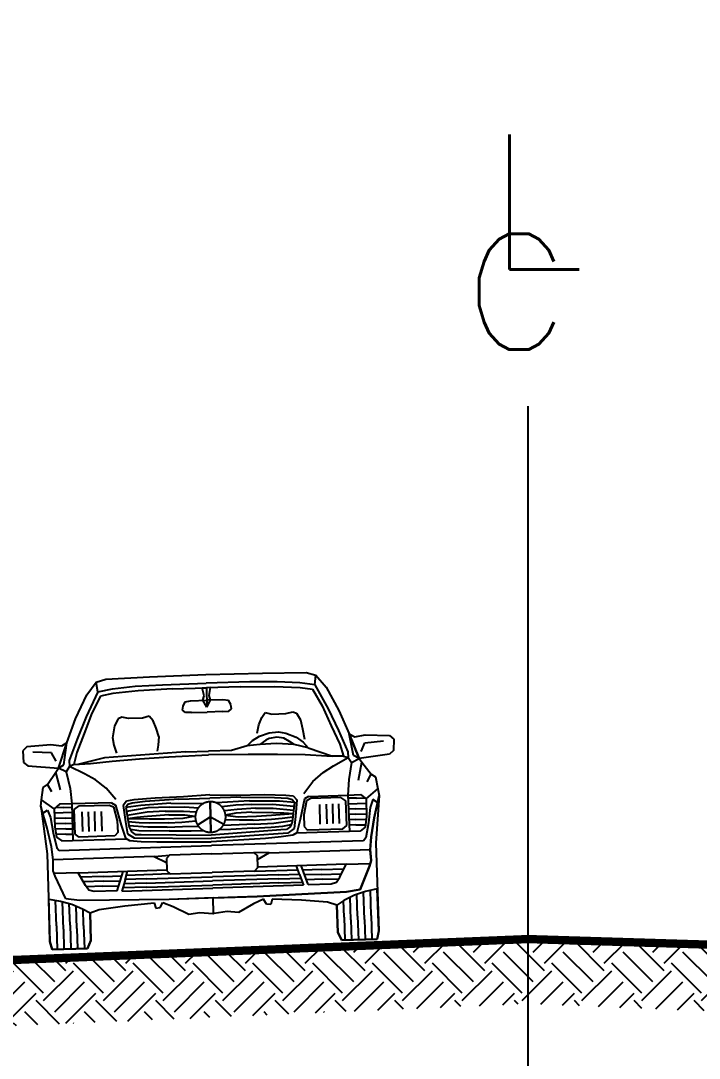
# Model space of a CAD drawing. Header units: metres. Extents: x 294898 to 295286, y 1620966 to 1622103.
# Drawn here: x 295157.88 to 295173.38, y 1621927.34 to 1621951.06 of the extents above; entities that cross this region are included whole.
import ezdxf

# ---------------------------------------------------------------- set-up
doc = ezdxf.new("R2010")
doc.units = ezdxf.units.M
doc.styles.add('ROMANS1', font='romans.shx', dxfattribs={"height": 3})
doc.styles.get("Standard").update_dxf_attribs({"font": 'simplex.shx'})
doc.dimstyles.new('COTAS LOTES', dxfattribs={"dimscale": 0.25, "dimtxt": 2, "dimasz": 0.18, "dimexe": 0.18, "dimexo": 0.0625, "dimgap": 0.09, "dimtad": 0, "dimlfac": 1.1976, "dimzin": 0, "dimdsep": 46, "dimtxsty": 'Standard', "dimblk": 'NONE', "dimcen": 0, "dimse1": 1, "dimse2": 1, "dimsd1": 1, "dimsd2": 1, "dimadec": 0, "dimazin": 0, "dimtfac": 1, "dimtofl": 0, "dimtmove": 0, "dimatfit": 3, "dimldrblk": 'NONE', "dimfxl": 1, "dimtolj": 1, "dimtzin": 0, "dimarcsym": 0})

# ---------------------------------------------------------------- blocks, each defined once
blk = doc.blocks.new('*D322')
at = {"layer": 'Defpoints', "color": 0, "transparency": 16777216}
for p in [(295135.463, 1622039.414, 769.142), (295196.827, 1622025.001, 769.142), (294948.109, 1620966.087)]:
    blk.add_point(p, dxfattribs=at)
at = {"color": 0, "transparency": 16777216, "insert": (294917.427, 1620973.293), "char_height": 0.5, "attachment_point": 5, "rotation": 346.7819}
blk.add_mtext('\\A1;75.49V', dxfattribs=at)
blk = doc.blocks.new('_None')

msp = doc.modelspace()

# ---------------------------------------------------------------- hatches: boundary and pattern name
at = {"lineweight": -3}
h = msp.add_hatch(dxfattribs=at)
h.set_pattern_fill('EARTH', color=256, scale=0.152216, angle=45, style=0)
h.set_pattern_definition([(45, (295210.8555, 1621742.2391), (1e-16, 1.3669384), [0.966571, -0.966571]), (45, (295210.5992, 1621742.4954), (1e-16, 1.3669384), [0.966571, -0.966571]), (45, (295210.3429, 1621742.7517), (1e-16, 1.3669384), [0.966571, -0.966571]), (135, (295210.3429, 1621742.9226), (-1.3669384, 1e-16), [0.966571, -0.966571]), (135, (295210.5992, 1621743.1789), (-1.3669384, 1e-16), [0.966571, -0.966571]), (135, (295210.8555, 1621743.4352), (-1.3669384, 1e-16), [0.966571, -0.966571])])
h.paths.add_polyline_path([(295149.4888, 1621929.458), (295149.4888, 1621927.7209), (295169.4728, 1621928.5857), (295169.4728, 1621930.0646), (295163.6234, 1621929.8266), (295163.619, 1621929.8041), (295162.9129, 1621929.7814), (295162.9046, 1621929.7974), (295156.6431, 1621929.5427), (295156.6431, 1621929.4581), (295156.2898, 1621929.4581)])
h.paths.add_polyline_path([(295189.457, 1621927.7691), (295189.457, 1621929.5832), (295182.656, 1621929.5833), (295182.3026, 1621929.5833), (295182.3026, 1621929.6679), (295169.4728, 1621930.0646), (295169.4728, 1621928.5857)])

# ---------------------------------------------------------------- linework, layer by layer
for p, q in [((295169.4728, 1621915.5559), (295169.4728, 1621942.2505)), ((295159.6045, 1621935.9379), (295159.8217, 1621936.0094)), ((295159.8217, 1621936.0094), (295160.822, 1621936.0625)), ((295160.822, 1621936.0625), (295162.1114, 1621936.1131)), ((295162.1114, 1621936.1131), (295163.4014, 1621936.1452)), ((295163.4014, 1621936.1452), (295164.403, 1621936.1562)), ((295164.403, 1621936.1562), (295164.6244, 1621936.0988)), ((295164.5994, 1621935.8785), (295164.6244, 1621936.0988)), ((295164.6244, 1621936.0988), (295164.8582, 1621935.8223)), ((295159.3888, 1621935.647), (295159.6045, 1621935.9379)), ((295159.6435, 1621935.7197), (295159.6045, 1621935.9379)), ((295159.6435, 1621935.7197), (295159.979, 1621935.7839)), ((295159.979, 1621935.7839), (295160.4966, 1621935.8435)), ((295160.4966, 1621935.8435), (295161.1224, 1621935.8796)), ((295161.345, 1621935.7847), (295160.5644, 1621935.7382)), ((295161.1224, 1621935.8796), (295162.1179, 1621935.9115)), ((295161.345, 1621935.7847), (295162.1211, 1621935.8096)), ((295162.0226, 1621935.8077), (295162.1211, 1621935.8096)), ((295162.0714, 1621935.6268), (295162.0226, 1621935.8077)), ((295163.1133, 1621935.9434), (295162.1179, 1621935.9115)), ((295162.8973, 1621935.8345), (295162.1211, 1621935.8096)), ((295162.2196, 1621935.814), (295162.1211, 1621935.8096)), ((295162.1211, 1621935.8096), (295162.1353, 1621935.3676)), ((295162.1211, 1621935.8096), (295162.1353, 1621935.3676)), ((295162.1825, 1621935.6304), (295162.2196, 1621935.814)), ((295162.8973, 1621935.8345), (295163.6792, 1621935.8381)), ((295163.7402, 1621935.9475), (295163.1133, 1621935.9434)), ((295163.6792, 1621935.8381), (295164.264, 1621935.8138)), ((295164.2605, 1621935.9212), (295163.7402, 1621935.9475)), ((295164.5994, 1621935.8785), (295164.2605, 1621935.9212)), ((295164.264, 1621935.8138), (295164.5492, 1621935.7749)), ((295164.5492, 1621935.7749), (295164.7703, 1621935.3965)), ((295164.5994, 1621935.8785), (295164.9066, 1621935.3259)), ((295164.8582, 1621935.8223), (295165.1487, 1621935.2906)), ((295159.133, 1621935.0978), (295159.3888, 1621935.647)), ((295159.6435, 1621935.7197), (295159.3724, 1621935.1485)), ((295159.7003, 1621935.6195), (295159.5038, 1621935.2277)), ((295159.9824, 1621935.6766), (295159.7003, 1621935.6195)), ((295160.5644, 1621935.7382), (295159.9824, 1621935.6766)), ((295162.0423, 1621935.5231), (295162.0714, 1621935.6268)), ((295162.4994, 1621935.5377), (295162.1302, 1621935.5259)), ((295162.2182, 1621935.5287), (295162.1825, 1621935.6304)), ((295162.6284, 1621935.5204), (295162.4994, 1621935.5377)), ((295161.5752, 1621935.2941), (295161.5881, 1621935.3906)), ((295161.5881, 1621935.3906), (295161.6334, 1621935.4885)), ((295161.6334, 1621935.4885), (295161.7611, 1621935.5141)), ((295161.7611, 1621935.5141), (295162.1302, 1621935.5259)), ((295162.1353, 1621935.3676), (295162.0423, 1621935.5231)), ((295162.1353, 1621935.3676), (295162.2182, 1621935.5287)), ((295162.6799, 1621935.4256), (295162.6284, 1621935.5204)), ((295162.6363, 1621935.2742), (295162.699, 1621935.3301)), ((295162.699, 1621935.3301), (295162.6799, 1621935.4256)), ((295164.7703, 1621935.3965), (295164.9724, 1621934.942)), ((295164.9066, 1621935.3259), (295165.142, 1621934.8295)), ((295158.931, 1621934.5503), (295159.133, 1621935.0978)), ((295159.3724, 1621935.1485), (295159.1692, 1621934.638)), ((295159.5038, 1621935.2277), (295159.3313, 1621934.7612)), ((295160.103, 1621935.0969), (295160.0221, 1621934.9388)), ((295160.1872, 1621935.1371), (295160.103, 1621935.0969)), ((295160.3437, 1621935.1046), (295160.1872, 1621935.1371)), ((295160.6649, 1621935.1149), (295160.3437, 1621935.1046)), ((295160.8135, 1621935.1572), (295160.6649, 1621935.1149)), ((295160.9024, 1621935.0526), (295160.8135, 1621935.1572)), ((295161.6413, 1621935.2423), (295161.5752, 1621935.2941)), ((295161.7803, 1621935.2417), (295161.6413, 1621935.2423)), ((295161.7803, 1621935.2417), (295162.139, 1621935.2532)), ((295162.4976, 1621935.2646), (295162.139, 1621935.2532)), ((295162.4976, 1621935.2646), (295162.6363, 1621935.2742)), ((295163.3217, 1621934.9641), (295163.3858, 1621935.1322)), ((295163.3858, 1621935.1322), (295163.4678, 1621935.2422)), ((295163.4678, 1621935.2422), (295163.6189, 1621935.2096)), ((295163.6189, 1621935.2096), (295163.94, 1621935.2199)), ((295163.94, 1621935.2199), (295164.0942, 1621935.2623)), ((295164.0942, 1621935.2623), (295164.1808, 1621935.2276)), ((295164.1808, 1621935.2276), (295164.2716, 1621935.075)), ((295164.2716, 1621935.075), (295164.3207, 1621934.8731)), ((295165.1487, 1621935.2906), (295165.3853, 1621934.7572)), ((295160.0221, 1621934.9388), (295159.973, 1621934.6688)), ((295160.9776, 1621934.889), (295160.9024, 1621935.0526)), ((295161.0318, 1621934.6977), (295160.9776, 1621934.889)), ((295163.2795, 1621934.7698), (295163.3217, 1621934.9641)), ((295164.3207, 1621934.8731), (295164.3606, 1621934.6384)), ((295164.9724, 1621934.942), (295165.1734, 1621934.5199)), ((295165.142, 1621934.8295), (295165.3555, 1621934.3488)), ((295159.1692, 1621934.638), (295158.987, 1621934.1447)), ((295159.3313, 1621934.7612), (295159.1577, 1621934.3271)), ((295159.9728, 1621934.6743), (295160.006, 1621934.495)), ((295161.0318, 1621934.6977), (295161.0172, 1621934.4946)), ((295163.0547, 1621934.4857), (295163.1777, 1621934.6055)), ((295163.1777, 1621934.6055), (295163.3354, 1621934.7067)), ((295163.3354, 1621934.7067), (295163.5567, 1621934.7829)), ((295163.4766, 1621934.6143), (295163.342, 1621934.5156)), ((295163.556, 1621934.648), (295163.4766, 1621934.6143)), ((295163.7324, 1621934.6773), (295163.556, 1621934.648)), ((295163.5567, 1621934.7829), (295163.7698, 1621934.7994)), ((295163.8924, 1621934.6546), (295163.7324, 1621934.6773)), ((295163.7698, 1621934.7994), (295163.9408, 1621934.775)), ((295164.0194, 1621934.5849), (295163.8924, 1621934.6546)), ((295163.9408, 1621934.775), (295164.176, 1621934.6801)), ((295164.176, 1621934.6801), (295164.3331, 1621934.5638)), ((295165.3853, 1621934.7572), (295165.6125, 1621934.191)), ((295165.4868, 1621934.262), (295165.3853, 1621934.7572)), ((295165.6125, 1621934.191), (295165.3853, 1621934.7572)), ((295165.3853, 1621934.7572), (295165.5107, 1621934.6862)), ((295165.5107, 1621934.6862), (295165.7501, 1621934.7365)), ((295165.7454, 1621934.5543), (295166.1726, 1621934.5949)), ((295165.7501, 1621934.7365), (295166.3025, 1621934.7221)), ((295166.3025, 1621934.7221), (295166.4017, 1621934.6368)), ((295166.4017, 1621934.6368), (295166.3996, 1621934.3743)), ((295158.018, 1621934.4566), (295157.9244, 1621934.3651)), ((295157.9244, 1621934.3651), (295157.9434, 1621934.1032)), ((295158.5684, 1621934.5063), (295158.018, 1621934.4566)), ((295158.8105, 1621934.4715), (295158.5684, 1621934.5063)), ((295158.7406, 1621933.9708), (295158.931, 1621934.5503)), ((295158.7406, 1621933.9708), (295158.931, 1621934.5503)), ((295158.931, 1621934.5503), (295158.8105, 1621934.4715)), ((295158.8615, 1621934.0496), (295158.931, 1621934.5503)), ((295160.006, 1621934.495), (295160.0666, 1621934.3112)), ((295161.0172, 1621934.4946), (295160.994, 1621934.3628)), ((295161.6432, 1621934.3423), (295162.1676, 1621934.3591)), ((295162.6921, 1621934.3759), (295162.1676, 1621934.3591)), ((295163.0547, 1621934.4857), (295162.6921, 1621934.3759)), ((295163.342, 1621934.5156), (295163.0547, 1621934.4857)), ((295163.7264, 1621934.538), (295163.342, 1621934.5156)), ((295164.1287, 1621934.5134), (295163.7264, 1621934.538)), ((295164.1287, 1621934.5134), (295164.0194, 1621934.5849)), ((295164.4485, 1621934.4331), (295164.1287, 1621934.5134)), ((295164.3331, 1621934.5638), (295164.4485, 1621934.4331)), ((295164.4485, 1621934.4331), (295165.0052, 1621934.2466)), ((295165.1734, 1621934.5199), (295165.2571, 1621934.2496)), ((295165.3555, 1621934.3488), (295165.3597, 1621934.2154)), ((295165.6553, 1621934.3534), (295165.7454, 1621934.5543)), ((295166.3996, 1621934.3743), (295166.3057, 1621934.2937)), ((295158.5847, 1621934.3248), (295158.1558, 1621934.338)), ((295158.6875, 1621934.13), (295158.5847, 1621934.3248)), ((295158.987, 1621934.1447), (295158.9913, 1621934.0112)), ((295159.1577, 1621934.3271), (295159.0915, 1621934.052)), ((295159.791, 1621934.2092), (295159.1861, 1621934.0575)), ((295159.4767, 1621934.0748), (295159.9678, 1621934.1336)), ((295161.6432, 1621934.3423), (295159.791, 1621934.2092)), ((295159.9678, 1621934.1336), (295160.5927, 1621934.1856)), ((295160.5927, 1621934.1856), (295161.2663, 1621934.2287)), ((295161.2663, 1621934.2287), (295162.1702, 1621934.2787)), ((295163.0754, 1621934.2867), (295162.1702, 1621934.2787)), ((295163.7504, 1621934.2868), (295163.0754, 1621934.2867)), ((295164.3773, 1621934.2749), (295163.7504, 1621934.2868)), ((295164.8712, 1621934.2478), (295164.3773, 1621934.2749)), ((295165.2571, 1621934.2496), (295164.8712, 1621934.2478)), ((295165.023, 1621934.0221), (295165.3597, 1621934.2154)), ((295165.2571, 1621934.2496), (295165.3597, 1621934.2154)), ((295165.3597, 1621934.2154), (295165.4384, 1621934.0999)), ((295165.4384, 1621934.0999), (295165.6125, 1621934.191)), ((295165.6125, 1621934.191), (295165.4868, 1621934.262)), ((295166.3057, 1621934.2937), (295165.6125, 1621934.191)), ((295165.6125, 1621934.191), (295165.6762, 1621934.108)), ((295157.9434, 1621934.1032), (295158.0422, 1621934.0289)), ((295158.0422, 1621934.0289), (295158.7406, 1621933.9708)), ((295158.49, 1621933.5987), (295158.6823, 1621933.8838)), ((295158.6823, 1621933.8838), (295158.7406, 1621933.9708)), ((295158.7884, 1621933.4793), (295158.6823, 1621933.8838)), ((295158.7406, 1621933.9708), (295158.8615, 1621934.0496)), ((295158.9201, 1621933.891), (295158.7406, 1621933.9708)), ((295158.9913, 1621934.0112), (295158.9201, 1621933.891)), ((295158.9201, 1621933.891), (295159.0074, 1621933.5078)), ((295159.0915, 1621934.052), (295158.9913, 1621934.0112)), ((295159.3397, 1621933.84), (295158.9913, 1621934.0112)), ((295159.0915, 1621934.052), (295159.4767, 1621934.0748)), ((295164.7868, 1621933.87), (295165.023, 1621934.0221)), ((295165.4384, 1621934.0999), (295165.3759, 1621933.712)), ((295165.5963, 1621933.6975), (295165.6762, 1621934.108)), ((295165.6762, 1621934.108), (295165.8864, 1621933.8358)), ((295159.5851, 1621933.7033), (295159.3397, 1621933.84)), ((295159.8322, 1621933.5128), (295159.5851, 1621933.7033)), ((295164.352, 1621933.3952), (295164.5524, 1621933.6641)), ((295164.5524, 1621933.6641), (295164.7868, 1621933.87)), ((295165.3759, 1621933.712), (295165.3552, 1621933.3578)), ((295165.7955, 1621933.6614), (295165.8864, 1621933.8358)), ((295165.8864, 1621933.8358), (295165.9899, 1621933.7746)), ((295165.9899, 1621933.7746), (295166.0409, 1621933.4969)), ((295158.3575, 1621933.2506), (295158.3906, 1621933.531)), ((295158.3906, 1621933.531), (295158.49, 1621933.5987)), ((295158.5919, 1621933.4305), (295158.49, 1621933.5987)), ((295159.0074, 1621933.5078), (295159.0507, 1621933.1557)), ((295160.0494, 1621933.2572), (295159.8322, 1621933.5128)), ((295165.7705, 1621933.2696), (295166.0409, 1621933.4969)), ((295166.0409, 1621933.4969), (295166.068, 1621933.3486)), ((295158.34, 1621933.1009), (295158.3575, 1621933.2506)), ((295158.6419, 1621933.0411), (295158.3575, 1621933.2506)), ((295159.95, 1621933.1791), (295159.0507, 1621933.1557)), ((295159.95, 1621933.1791), (295160.0481, 1621933.1287)), ((295160.2972, 1621933.2172), (295160.2199, 1621933.1182)), ((295160.4674, 1621933.2441), (295160.2972, 1621933.2172)), ((295160.4271, 1621933.1733), (295160.3263, 1621933.1376)), ((295160.726, 1621933.2094), (295160.4271, 1621933.1733)), ((295160.9536, 1621933.2862), (295160.4674, 1621933.2441)), ((295161.3058, 1621933.169), (295160.6214, 1621933.1205)), ((295161.4958, 1621933.261), (295160.726, 1621933.2094)), ((295161.601, 1621933.3179), (295160.9536, 1621933.2862)), ((295161.3058, 1621933.169), (295162.0601, 1621933.1666)), ((295161.4958, 1621933.261), (295162.2021, 1621933.2837)), ((295162.1997, 1621933.3586), (295161.601, 1621933.3179)), ((295162.0571, 1621933.1651), (295162.0495, 1621933.1611)), ((295162.0647, 1621933.1689), (295162.0571, 1621933.1651)), ((295162.0725, 1621933.1725), (295162.0647, 1621933.1689)), ((295162.0803, 1621933.1759), (295162.0725, 1621933.1725)), ((295162.0882, 1621933.1791), (295162.0803, 1621933.1759)), ((295162.0962, 1621933.1822), (295162.0882, 1621933.1791)), ((295162.1043, 1621933.185), (295162.0962, 1621933.1822)), ((295162.1124, 1621933.1876), (295162.1043, 1621933.185)), ((295162.1206, 1621933.1901), (295162.1124, 1621933.1876)), ((295162.1288, 1621933.1923), (295162.1206, 1621933.1901)), ((295162.1371, 1621933.1943), (295162.1288, 1621933.1923)), ((295162.1455, 1621933.1962), (295162.1371, 1621933.1943)), ((295162.1538, 1621933.1978), (295162.1455, 1621933.1962)), ((295162.1623, 1621933.1992), (295162.1538, 1621933.1978)), ((295162.1707, 1621933.2004), (295162.1623, 1621933.1992)), ((295162.1792, 1621933.2014), (295162.1707, 1621933.2004)), ((295162.1877, 1621933.2022), (295162.1792, 1621933.2014)), ((295162.1962, 1621933.2028), (295162.1877, 1621933.2022)), ((295162.2047, 1621933.2032), (295162.1962, 1621933.2028)), ((295162.1997, 1621933.3586), (295162.7998, 1621933.3564)), ((295162.9084, 1621933.3063), (295162.2021, 1621933.2837)), ((295162.2131, 1621933.2034), (295162.2047, 1621933.2032)), ((295162.2158, 1621932.8556), (295162.2047, 1621933.2033)), ((295162.2158, 1621932.8556), (295162.2047, 1621933.2033)), ((295162.2158, 1621932.8554), (295162.2047, 1621933.2032)), ((295162.2047, 1621933.2032), (295162.2158, 1621932.8554)), ((295162.2217, 1621933.2033), (295162.2131, 1621933.2034)), ((295162.2302, 1621933.2031), (295162.2217, 1621933.2033)), ((295162.2387, 1621933.2026), (295162.2302, 1621933.2031)), ((295162.2473, 1621933.2019), (295162.2387, 1621933.2026)), ((295162.2557, 1621933.2011), (295162.2473, 1621933.2019)), ((295162.2642, 1621933.2), (295162.2557, 1621933.2011)), ((295162.2727, 1621933.1987), (295162.2642, 1621933.2)), ((295162.2811, 1621933.1972), (295162.2727, 1621933.1987)), ((295162.2894, 1621933.1955), (295162.2811, 1621933.1972)), ((295162.2978, 1621933.1936), (295162.2894, 1621933.1955)), ((295162.306, 1621933.1915), (295162.2978, 1621933.1936)), ((295162.3143, 1621933.1891), (295162.306, 1621933.1915)), ((295162.3224, 1621933.1866), (295162.3143, 1621933.1891)), ((295162.3305, 1621933.1839), (295162.3224, 1621933.1866)), ((295162.3386, 1621933.181), (295162.3305, 1621933.1839)), ((295162.3465, 1621933.1779), (295162.3386, 1621933.181)), ((295162.3544, 1621933.1746), (295162.3465, 1621933.1779)), ((295163.1039, 1621933.2266), (295162.3513, 1621933.176)), ((295162.3622, 1621933.1711), (295162.3544, 1621933.1746)), ((295162.3699, 1621933.1674), (295162.3622, 1621933.1711)), ((295162.3775, 1621933.1635), (295162.3699, 1621933.1674)), ((295162.385, 1621933.1595), (295162.3775, 1621933.1635)), ((295162.7998, 1621933.3564), (295163.4479, 1621933.3662)), ((295162.9084, 1621933.3063), (295163.68, 1621933.3041)), ((295163.1039, 1621933.2266), (295163.79, 1621933.2221)), ((295163.4479, 1621933.3662), (295163.9358, 1621933.3553)), ((295163.68, 1621933.3041), (295163.9805, 1621933.2872)), ((295163.79, 1621933.2221), (295164.1334, 1621933.1956)), ((295163.9358, 1621933.3553), (295164.1073, 1621933.3393)), ((295163.9805, 1621933.2872), (295164.0834, 1621933.258)), ((295164.0834, 1621933.258), (295164.1334, 1621933.1956)), ((295164.1334, 1621933.1956), (295164.084, 1621932.7385)), ((295164.1073, 1621933.3393), (295164.1908, 1621933.2455)), ((295164.1908, 1621933.2455), (295164.1599, 1621932.8695)), ((295164.3616, 1621933.267), (295164.2642, 1621932.7978)), ((295164.411, 1621933.226), (295164.3463, 1621932.9024)), ((295164.4563, 1621933.3235), (295164.3616, 1621933.267)), ((295164.5058, 1621933.2771), (295164.411, 1621933.226)), ((295164.4563, 1621933.3235), (295165.3552, 1621933.3578)), ((295165.1961, 1621933.2992), (295164.5058, 1621933.2771)), ((295165.3111, 1621933.2224), (295165.1961, 1621933.2992)), ((295165.3291, 1621932.6605), (295165.3111, 1621933.2224)), ((295165.3552, 1621933.3578), (295165.6439, 1621933.367)), ((295165.3552, 1621933.3578), (295165.3925, 1621932.5234)), ((295165.5504, 1621933.289), (295165.3584, 1621933.2829)), ((295165.3615, 1621933.16), (295165.7736, 1621933.1732)), ((295165.5504, 1621933.289), (295165.7373, 1621933.295)), ((295165.6439, 1621933.367), (295165.7705, 1621933.2696)), ((295165.7705, 1621933.2696), (295165.7836, 1621932.8625)), ((295165.9265, 1621933.2531), (295165.8623, 1621933.074)), ((295166.0331, 1621933.1899), (295165.9265, 1621933.2531)), ((295165.9559, 1621932.836), (295166.068, 1621933.3486)), ((295166.0331, 1621933.1899), (295165.9559, 1621932.836)), ((295166.068, 1621933.3486), (295165.9961, 1621932.2533)), ((295166.068, 1621933.3486), (295166.0331, 1621933.1899)), ((295158.34, 1621933.1009), (295158.4819, 1621932.0125)), ((295158.4846, 1621932.5966), (295158.34, 1621933.1009)), ((295158.385, 1621932.9448), (295158.34, 1621933.1009)), ((295158.385, 1621932.9448), (295158.4873, 1621933.0146)), ((295158.4846, 1621932.5966), (295158.385, 1621932.9448)), ((295158.4873, 1621933.0146), (295158.5628, 1621932.8401)), ((295158.7615, 1621933.1464), (295158.6419, 1621933.0411)), ((295158.6419, 1621933.0411), (295158.6549, 1621932.634)), ((295159.0571, 1621932.9579), (295158.645, 1621932.9447)), ((295158.8603, 1621933.0746), (295158.6734, 1621933.0686)), ((295159.0507, 1621933.1557), (295158.7615, 1621933.1464)), ((295158.8603, 1621933.0746), (295159.0523, 1621933.0808)), ((295159.0507, 1621933.1557), (295159.0669, 1621932.3207)), ((295159.1034, 1621933.0234), (295159.2128, 1621933.1074)), ((295159.1214, 1621932.4615), (295159.1034, 1621933.0234)), ((295159.2128, 1621933.1074), (295159.9035, 1621933.1295)), ((295159.2741, 1621932.9699), (295159.2885, 1621932.5204)), ((295159.418, 1621932.9745), (295159.4324, 1621932.525)), ((295159.562, 1621932.9791), (295159.5764, 1621932.5296)), ((295159.7152, 1621932.984), (295159.7296, 1621932.5345)), ((295159.9035, 1621933.1295), (295160.0014, 1621933.0846)), ((295160.0014, 1621933.0846), (295160.0867, 1621932.7659)), ((295160.0481, 1621933.1287), (295160.1754, 1621932.6668)), ((295160.2199, 1621933.1182), (295160.2748, 1621932.7449)), ((295160.3263, 1621933.1376), (295160.2804, 1621933.0721)), ((295160.6214, 1621933.1205), (295160.2804, 1621933.0721)), ((295160.2804, 1621933.0721), (295160.3589, 1621932.6191)), ((295160.7842, 1621933.0613), (295160.2959, 1621932.982)), ((295160.7713, 1621932.9644), (295160.3119, 1621932.8915)), ((295161.1776, 1621932.9883), (295160.7713, 1621932.9644)), ((295161.271, 1621933.0824), (295160.7842, 1621933.0613)), ((295161.1776, 1621932.9883), (295161.5955, 1621932.9908)), ((295161.271, 1621933.0824), (295161.6244, 1621933.0882)), ((295161.5955, 1621932.9908), (295161.8888, 1621932.9745)), ((295161.6244, 1621933.0882), (295161.9394, 1621933.0671)), ((295161.8758, 1621932.9291), (295161.874, 1621932.9207)), ((295161.8777, 1621932.9374), (295161.8758, 1621932.9291)), ((295161.8798, 1621932.9457), (295161.8777, 1621932.9374)), ((295161.8821, 1621932.9539), (295161.8798, 1621932.9457)), ((295161.8846, 1621932.9621), (295161.8821, 1621932.9539)), ((295161.8873, 1621932.9702), (295161.8846, 1621932.9621)), ((295161.8902, 1621932.9782), (295161.8873, 1621932.9702)), ((295161.8934, 1621932.9862), (295161.8902, 1621932.9782)), ((295161.8967, 1621932.994), (295161.8934, 1621932.9862)), ((295161.9002, 1621933.0018), (295161.8967, 1621932.994)), ((295161.9039, 1621933.0095), (295161.9002, 1621933.0018)), ((295161.9077, 1621933.0172), (295161.9039, 1621933.0095)), ((295161.9118, 1621933.0247), (295161.9077, 1621933.0172)), ((295161.916, 1621933.0321), (295161.9118, 1621933.0247)), ((295161.9205, 1621933.0394), (295161.916, 1621933.0321)), ((295161.9251, 1621933.0466), (295161.9205, 1621933.0394)), ((295161.9299, 1621933.0537), (295161.9251, 1621933.0466)), ((295161.9348, 1621933.0606), (295161.9299, 1621933.0537)), ((295161.9399, 1621933.0674), (295161.9348, 1621933.0606)), ((295161.9452, 1621933.0742), (295161.9399, 1621933.0674)), ((295161.9507, 1621933.0807), (295161.9452, 1621933.0742)), ((295161.9563, 1621933.0872), (295161.9507, 1621933.0807)), ((295161.962, 1621933.0935), (295161.9563, 1621933.0872)), ((295161.968, 1621933.0996), (295161.962, 1621933.0935)), ((295161.974, 1621933.1056), (295161.968, 1621933.0996)), ((295161.9802, 1621933.1115), (295161.974, 1621933.1056)), ((295161.9866, 1621933.1172), (295161.9802, 1621933.1115)), ((295161.9931, 1621933.1228), (295161.9866, 1621933.1172)), ((295161.9997, 1621933.1281), (295161.9931, 1621933.1228)), ((295162.0065, 1621933.1334), (295161.9997, 1621933.1281)), ((295162.0134, 1621933.1384), (295162.0065, 1621933.1334)), ((295162.0204, 1621933.1433), (295162.0134, 1621933.1384)), ((295162.0275, 1621933.148), (295162.0204, 1621933.1433)), ((295162.0347, 1621933.1525), (295162.0275, 1621933.148)), ((295162.0421, 1621933.1569), (295162.0347, 1621933.1525)), ((295162.0495, 1621933.1611), (295162.0421, 1621933.1569)), ((295162.3924, 1621933.1552), (295162.385, 1621933.1595)), ((295162.3997, 1621933.1508), (295162.3924, 1621933.1552)), ((295162.4069, 1621933.1462), (295162.3997, 1621933.1508)), ((295162.414, 1621933.1414), (295162.4069, 1621933.1462)), ((295162.421, 1621933.1365), (295162.414, 1621933.1414)), ((295162.4278, 1621933.1313), (295162.421, 1621933.1365)), ((295162.4345, 1621933.1261), (295162.4278, 1621933.1313)), ((295162.4411, 1621933.1206), (295162.4345, 1621933.1261)), ((295162.4475, 1621933.115), (295162.4411, 1621933.1206)), ((295162.4538, 1621933.1092), (295162.4475, 1621933.115)), ((295162.46, 1621933.1033), (295162.4538, 1621933.1092)), ((295162.466, 1621933.0973), (295162.46, 1621933.1033)), ((295162.4719, 1621933.091), (295162.466, 1621933.0973)), ((295162.4776, 1621933.0847), (295162.4719, 1621933.091)), ((295162.4831, 1621933.0782), (295162.4776, 1621933.0847)), ((295162.7911, 1621933.1256), (295162.4781, 1621933.0844)), ((295162.4885, 1621933.0716), (295162.4831, 1621933.0782)), ((295162.4937, 1621933.0648), (295162.4885, 1621933.0716)), ((295162.4988, 1621933.0579), (295162.4937, 1621933.0648)), ((295162.5037, 1621933.0509), (295162.4988, 1621933.0579)), ((295162.5084, 1621933.0438), (295162.5037, 1621933.0509)), ((295162.5129, 1621933.0365), (295162.5084, 1621933.0438)), ((295162.5173, 1621933.0292), (295162.5129, 1621933.0365)), ((295162.5214, 1621933.0217), (295162.5173, 1621933.0292)), ((295162.5254, 1621933.0142), (295162.5214, 1621933.0217)), ((295162.5292, 1621933.0066), (295162.5254, 1621933.0142)), ((295162.5329, 1621932.9988), (295162.5292, 1621933.0066)), ((295162.5363, 1621932.991), (295162.5329, 1621932.9988)), ((295162.8262, 1621933.0302), (295162.5345, 1621932.9952)), ((295162.5395, 1621932.9831), (295162.5363, 1621932.991)), ((295162.5425, 1621932.9751), (295162.5395, 1621932.9831)), ((295162.5454, 1621932.967), (295162.5425, 1621932.9751)), ((295162.548, 1621932.9589), (295162.5454, 1621932.967)), ((295162.5505, 1621932.9507), (295162.548, 1621932.9589)), ((295162.5527, 1621932.9425), (295162.5505, 1621932.9507)), ((295162.5547, 1621932.9342), (295162.5527, 1621932.9425)), ((295162.5566, 1621932.9259), (295162.5547, 1621932.9342)), ((295162.5582, 1621932.9175), (295162.5566, 1621932.9259)), ((295162.797, 1621932.9438), (295162.5617, 1621932.8958)), ((295163.1441, 1621933.1424), (295162.7911, 1621933.1256)), ((295163.1607, 1621932.966), (295162.797, 1621932.9438)), ((295163.2434, 1621933.0546), (295162.8262, 1621933.0302)), ((295163.1441, 1621933.1424), (295163.6313, 1621933.1525)), ((295163.1607, 1621932.966), (295163.6484, 1621932.9601)), ((295163.2434, 1621933.0546), (295163.6504, 1621933.0567)), ((295163.6075, 1621932.8947), (295164.1051, 1621932.9347)), ((295163.6313, 1621933.1525), (295164.1237, 1621933.1047)), ((295163.6484, 1621932.9601), (295163.8947, 1621932.952)), ((295163.6504, 1621933.0567), (295164.1136, 1621933.0134)), ((295163.8947, 1621932.952), (295164.1051, 1621932.9347)), ((295164.7031, 1621933.1439), (295164.7175, 1621932.6944)), ((295164.8563, 1621933.1488), (295164.8707, 1621932.6993)), ((295165.0002, 1621933.1534), (295165.0146, 1621932.7039)), ((295165.1442, 1621933.158), (295165.1586, 1621932.7085)), ((295165.5254, 1621933.0418), (295165.3697, 1621933.0368)), ((295165.5254, 1621933.0418), (295165.7776, 1621933.0498)), ((295165.5294, 1621932.9188), (295165.7815, 1621932.9269)), ((295165.8623, 1621933.074), (295165.8255, 1621932.7248)), ((295158.5628, 1621932.8401), (295158.6219, 1621932.4939)), ((295158.9011, 1621932.8294), (295158.6489, 1621932.8213)), ((295158.905, 1621932.7065), (295158.6529, 1621932.6984)), ((295158.9011, 1621932.8294), (295159.0568, 1621932.8344)), ((295158.905, 1621932.7065), (295159.0595, 1621932.7115)), ((295160.0867, 1621932.7659), (295160.0952, 1621932.4982)), ((295160.2748, 1621932.7449), (295160.321, 1621932.4734)), ((295160.5342, 1621932.8443), (295160.3253, 1621932.8136)), ((295160.8244, 1621932.8055), (295160.3253, 1621932.8136)), ((295160.5861, 1621932.7229), (295160.3377, 1621932.7423)), ((295160.7799, 1621932.8682), (295160.5342, 1621932.8443)), ((295160.8274, 1621932.7146), (295160.5861, 1621932.7229)), ((295161.2662, 1621932.9052), (295160.7799, 1621932.8682)), ((295161.1674, 1621932.8056), (295160.8244, 1621932.8055)), ((295161.2506, 1621932.7227), (295160.8274, 1621932.7146)), ((295161.585, 1621932.819), (295161.1674, 1621932.8056)), ((295161.2506, 1621932.7227), (295161.5606, 1621932.7381)), ((295161.2662, 1621932.9052), (295161.6302, 1621932.9064)), ((295161.5606, 1621932.7381), (295161.8795, 1621932.766)), ((295161.868, 1621932.8735), (295161.585, 1621932.819)), ((295161.6302, 1621932.9064), (295161.868, 1621932.8735)), ((295161.8682, 1621932.8699), (295161.8679, 1621932.8613)), ((295161.8679, 1621932.8613), (295161.8679, 1621932.8528)), ((295161.8679, 1621932.8528), (295161.868, 1621932.8443)), ((295161.868, 1621932.8443), (295161.8684, 1621932.8357)), ((295161.8686, 1621932.8784), (295161.8682, 1621932.8699)), ((295161.8684, 1621932.8357), (295161.869, 1621932.8272)), ((295161.8693, 1621932.8869), (295161.8686, 1621932.8784)), ((295161.869, 1621932.8272), (295161.8698, 1621932.8187)), ((295161.8702, 1621932.8954), (295161.8693, 1621932.8869)), ((295161.8698, 1621932.8187), (295161.8708, 1621932.8102)), ((295161.8713, 1621932.9039), (295161.8702, 1621932.8954)), ((295161.8708, 1621932.8102), (295161.872, 1621932.8018)), ((295161.8725, 1621932.9123), (295161.8713, 1621932.9039)), ((295161.872, 1621932.8018), (295161.8734, 1621932.7933)), ((295161.874, 1621932.9207), (295161.8725, 1621932.9123)), ((295161.8734, 1621932.7933), (295161.8751, 1621932.785)), ((295161.8751, 1621932.785), (295161.8769, 1621932.7766)), ((295161.8769, 1621932.7766), (295161.8789, 1621932.7683)), ((295161.8789, 1621932.7683), (295161.8812, 1621932.7601)), ((295161.8812, 1621932.7601), (295161.8836, 1621932.7519)), ((295161.8836, 1621932.7519), (295161.8863, 1621932.7438)), ((295161.8863, 1621932.7438), (295161.8891, 1621932.7357)), ((295161.8891, 1621932.7357), (295161.8921, 1621932.7277)), ((295161.8921, 1621932.7277), (295161.8954, 1621932.7198)), ((295161.8954, 1621932.7198), (295161.8988, 1621932.712)), ((295161.8988, 1621932.712), (295161.9024, 1621932.7043)), ((295161.9024, 1621932.7043), (295161.9062, 1621932.6966)), ((295161.9062, 1621932.6966), (295161.9102, 1621932.6891)), ((295161.9102, 1621932.6891), (295161.9144, 1621932.6816)), ((295162.2158, 1621932.8556), (295161.92, 1621932.6717)), ((295162.2158, 1621932.8556), (295162.5228, 1621932.691)), ((295162.227, 1621932.5076), (295162.2158, 1621932.8554)), ((295162.2158, 1621932.8554), (295162.227, 1621932.5076)), ((295162.5198, 1621932.6861), (295162.5239, 1621932.6937)), ((295162.5239, 1621932.6937), (295162.5278, 1621932.7013)), ((295162.5278, 1621932.7013), (295162.5315, 1621932.709)), ((295162.5315, 1621932.709), (295162.535, 1621932.7168)), ((295162.535, 1621932.7168), (295162.5383, 1621932.7246)), ((295162.5383, 1621932.7246), (295162.5414, 1621932.7326)), ((295162.5414, 1621932.7326), (295162.5443, 1621932.7406)), ((295162.5443, 1621932.7406), (295162.547, 1621932.7487)), ((295162.547, 1621932.7487), (295162.5495, 1621932.7569)), ((295162.5495, 1621932.7569), (295162.5519, 1621932.7651)), ((295162.5519, 1621932.7651), (295162.554, 1621932.7734)), ((295162.554, 1621932.7734), (295162.5559, 1621932.7817)), ((295162.5559, 1621932.7817), (295162.5576, 1621932.7901)), ((295162.8772, 1621932.7803), (295162.5572, 1621932.7878)), ((295162.5576, 1621932.7901), (295162.5591, 1621932.7985)), ((295162.5596, 1621932.909), (295162.5582, 1621932.9175)), ((295162.5591, 1621932.7985), (295162.5604, 1621932.8069)), ((295162.5608, 1621932.9006), (295162.5596, 1621932.909)), ((295162.5604, 1621932.8069), (295162.5615, 1621932.8154)), ((295162.5618, 1621932.8921), (295162.5608, 1621932.9006)), ((295162.5615, 1621932.8154), (295162.5624, 1621932.8239)), ((295162.5617, 1621932.8958), (295162.8477, 1621932.8594)), ((295162.5626, 1621932.8836), (295162.5618, 1621932.8921)), ((295162.5624, 1621932.8239), (295162.563, 1621932.8324)), ((295162.5632, 1621932.8751), (295162.5626, 1621932.8836)), ((295162.563, 1621932.8324), (295162.5635, 1621932.8409)), ((295162.5636, 1621932.8666), (295162.5632, 1621932.8751)), ((295162.5635, 1621932.8409), (295162.5637, 1621932.8495)), ((295162.5638, 1621932.858), (295162.5636, 1621932.8666)), ((295162.5637, 1621932.8495), (295162.5638, 1621932.858)), ((295162.8477, 1621932.8594), (295163.2653, 1621932.8728)), ((295163.2176, 1621932.6893), (295162.8695, 1621932.6781)), ((295163.1876, 1621932.7848), (295162.8772, 1621932.7803)), ((295163.1876, 1621932.7848), (295163.6105, 1621932.8038)), ((295163.2176, 1621932.6893), (295163.6614, 1621932.7144)), ((295163.2653, 1621932.8728), (295163.6075, 1621932.8947)), ((295163.6105, 1621932.8038), (295163.8507, 1621932.8275)), ((295163.6614, 1621932.7144), (295164.0875, 1621932.7736)), ((295163.8507, 1621932.8275), (295164.0973, 1621932.8628)), ((295164.084, 1621932.7385), (295164.0391, 1621932.6301)), ((295164.1599, 1621932.8695), (295164.1312, 1621932.5955)), ((295164.2642, 1621932.7978), (295164.1883, 1621932.4954)), ((295164.3463, 1621932.9024), (295164.3549, 1621932.6347)), ((295165.5294, 1621932.9188), (295165.3749, 1621932.9139)), ((295165.5333, 1621932.7955), (295165.3805, 1621932.7906)), ((295165.5333, 1621932.7955), (295165.7762, 1621932.8033)), ((295165.7836, 1621932.8625), (295165.7538, 1621932.6206)), ((295165.8255, 1621932.7248), (295165.767, 1621932.38)), ((295165.8892, 1621932.4054), (295165.9559, 1621932.836)), ((295165.9559, 1621932.836), (295165.8892, 1621932.4054)), ((295158.5788, 1621932.1711), (295158.4846, 1621932.5966)), ((295158.5788, 1621932.1711), (295158.4846, 1621932.5966)), ((295158.6219, 1621932.4939), (295158.7024, 1621932.1535)), ((295158.6549, 1621932.634), (295158.7001, 1621932.3945)), ((295158.909, 1621932.5832), (295158.6661, 1621932.5754)), ((295158.9129, 1621932.4603), (295158.689, 1621932.4531)), ((295158.909, 1621932.5832), (295159.0617, 1621932.5881)), ((295158.9129, 1621932.4603), (295159.064, 1621932.4651)), ((295159.2146, 1621932.3949), (295159.1214, 1621932.4615)), ((295160.0952, 1621932.4982), (295160.0332, 1621932.4212)), ((295160.1754, 1621932.6668), (295160.2704, 1621932.3698)), ((295160.321, 1621932.4734), (295160.4742, 1621932.3763)), ((295160.7823, 1621932.6222), (295160.3528, 1621932.6539)), ((295160.3589, 1621932.6191), (295160.4108, 1621932.5138)), ((295160.5759, 1621932.5406), (295160.3851, 1621932.566)), ((295160.4108, 1621932.5138), (295160.4981, 1621932.4576)), ((295160.4981, 1621932.4576), (295160.6321, 1621932.4564)), ((295160.8492, 1621932.5329), (295160.5759, 1621932.5406)), ((295160.6321, 1621932.4564), (295162.2292, 1621932.4393)), ((295161.2267, 1621932.6255), (295160.7823, 1621932.6222)), ((295161.2725, 1621932.5359), (295160.8492, 1621932.5329)), ((295161.2267, 1621932.6255), (295161.5748, 1621932.6366)), ((295161.2725, 1621932.5359), (295161.7704, 1621932.5413)), ((295161.5748, 1621932.6366), (295161.9399, 1621932.6433)), ((295161.7704, 1621932.5413), (295162.0486, 1621932.5503)), ((295161.9144, 1621932.6816), (295161.9187, 1621932.6743)), ((295161.9187, 1621932.6743), (295161.9233, 1621932.667)), ((295161.9233, 1621932.667), (295161.928, 1621932.6599)), ((295161.928, 1621932.6599), (295161.9329, 1621932.6529)), ((295161.9329, 1621932.6529), (295161.9379, 1621932.646)), ((295161.9379, 1621932.646), (295161.9431, 1621932.6392)), ((295161.9431, 1621932.6392), (295161.9485, 1621932.6326)), ((295161.9485, 1621932.6326), (295161.9541, 1621932.6261)), ((295161.9541, 1621932.6261), (295161.9598, 1621932.6198)), ((295161.9598, 1621932.6198), (295161.9656, 1621932.6136)), ((295161.9656, 1621932.6136), (295161.9717, 1621932.6075)), ((295161.9717, 1621932.6075), (295161.9778, 1621932.6016)), ((295161.9778, 1621932.6016), (295161.9841, 1621932.5958)), ((295161.9841, 1621932.5958), (295161.9906, 1621932.5902)), ((295161.9906, 1621932.5902), (295161.9971, 1621932.5847)), ((295161.9971, 1621932.5847), (295162.0038, 1621932.5795)), ((295162.0038, 1621932.5795), (295162.0107, 1621932.5743)), ((295162.0107, 1621932.5743), (295162.0176, 1621932.5694)), ((295162.0176, 1621932.5694), (295162.0247, 1621932.5646)), ((295162.0247, 1621932.5646), (295162.0319, 1621932.56)), ((295162.0319, 1621932.56), (295162.0392, 1621932.5556)), ((295162.0392, 1621932.5556), (295162.0466, 1621932.5513)), ((295162.0466, 1621932.5513), (295162.0541, 1621932.5473)), ((295162.0541, 1621932.5473), (295162.0618, 1621932.5434)), ((295162.0618, 1621932.5434), (295162.0695, 1621932.5397)), ((295162.0695, 1621932.5397), (295162.0773, 1621932.5362)), ((295162.0773, 1621932.5362), (295162.0851, 1621932.5329)), ((295162.0851, 1621932.5329), (295162.0931, 1621932.5298)), ((295162.0931, 1621932.5298), (295162.1011, 1621932.5269)), ((295162.1011, 1621932.5269), (295162.1092, 1621932.5242)), ((295162.1092, 1621932.5242), (295162.1174, 1621932.5217)), ((295162.1174, 1621932.5217), (295162.1256, 1621932.5193)), ((295162.1256, 1621932.5193), (295162.1339, 1621932.5172)), ((295162.1339, 1621932.5172), (295162.1422, 1621932.5153)), ((295162.1422, 1621932.5153), (295162.1506, 1621932.5136)), ((295162.1506, 1621932.5136), (295162.159, 1621932.5121)), ((295162.159, 1621932.5121), (295162.1674, 1621932.5108)), ((295162.1674, 1621932.5108), (295162.1759, 1621932.5097)), ((295162.1759, 1621932.5097), (295162.1844, 1621932.5089)), ((295162.1844, 1621932.5089), (295162.1929, 1621932.5082)), ((295162.1929, 1621932.5082), (295162.2014, 1621932.5077)), ((295162.2014, 1621932.5077), (295162.21, 1621932.5075)), ((295162.21, 1621932.5075), (295162.2185, 1621932.5075)), ((295162.2185, 1621932.5075), (295162.227, 1621932.5076)), ((295162.227, 1621932.5076), (295162.2354, 1621932.508)), ((295163.8218, 1621932.5586), (295162.2292, 1621932.4393)), ((295163.9846, 1621932.4889), (295162.2315, 1621932.3648)), ((295162.2354, 1621932.508), (295162.2439, 1621932.5086)), ((295162.2439, 1621932.5086), (295162.2524, 1621932.5094)), ((295162.2524, 1621932.5094), (295162.2609, 1621932.5104)), ((295162.2609, 1621932.5104), (295162.2694, 1621932.5116)), ((295162.2694, 1621932.5116), (295162.2778, 1621932.513)), ((295162.2778, 1621932.513), (295162.2862, 1621932.5146)), ((295162.2862, 1621932.5146), (295162.2945, 1621932.5165)), ((295162.2945, 1621932.5165), (295162.3028, 1621932.5185)), ((295162.3028, 1621932.5185), (295162.3111, 1621932.5207)), ((295162.3111, 1621932.5207), (295162.3193, 1621932.5232)), ((295162.3193, 1621932.5232), (295162.3274, 1621932.5258)), ((295162.3274, 1621932.5258), (295162.3354, 1621932.5286)), ((295162.3354, 1621932.5286), (295162.3434, 1621932.5317)), ((295162.3434, 1621932.5317), (295162.3513, 1621932.5349)), ((295162.3513, 1621932.5349), (295162.3592, 1621932.5383)), ((295162.3592, 1621932.5383), (295162.3669, 1621932.5419)), ((295162.3669, 1621932.5419), (295162.3745, 1621932.5457)), ((295162.3745, 1621932.5457), (295162.3821, 1621932.5497)), ((295162.3821, 1621932.5497), (295162.3895, 1621932.5539)), ((295162.3895, 1621932.5539), (295162.3969, 1621932.5583)), ((295162.3969, 1621932.5583), (295162.4041, 1621932.5628)), ((295162.6804, 1621932.5705), (295162.4022, 1621932.5616)), ((295162.4041, 1621932.5628), (295162.4113, 1621932.5675)), ((295162.4113, 1621932.5675), (295162.4183, 1621932.5724)), ((295162.4183, 1621932.5724), (295162.4252, 1621932.5774)), ((295162.4252, 1621932.5774), (295162.4319, 1621932.5827)), ((295162.4319, 1621932.5827), (295162.4385, 1621932.5881)), ((295162.4385, 1621932.5881), (295162.445, 1621932.5936)), ((295162.445, 1621932.5936), (295162.4514, 1621932.5993)), ((295162.4514, 1621932.5993), (295162.4576, 1621932.6052)), ((295162.4576, 1621932.6052), (295162.4637, 1621932.6112)), ((295162.4637, 1621932.6112), (295162.4696, 1621932.6173)), ((295162.4696, 1621932.6173), (295162.4754, 1621932.6236)), ((295162.4754, 1621932.6236), (295162.481, 1621932.6301)), ((295162.481, 1621932.6301), (295162.4864, 1621932.6367)), ((295162.4864, 1621932.6367), (295162.4917, 1621932.6434)), ((295162.4917, 1621932.6434), (295162.4968, 1621932.6502)), ((295162.4968, 1621932.6502), (295162.5018, 1621932.6572)), ((295162.5018, 1621932.6572), (295162.5066, 1621932.6642)), ((295162.8695, 1621932.6781), (295162.5048, 1621932.6614)), ((295162.5066, 1621932.6642), (295162.5112, 1621932.6714)), ((295162.5112, 1621932.6714), (295162.5156, 1621932.6787)), ((295162.5156, 1621932.6787), (295162.5198, 1621932.6861)), ((295163.1776, 1621932.597), (295162.6804, 1621932.5705)), ((295163.1776, 1621932.597), (295163.6003, 1621932.6211)), ((295163.6003, 1621932.6211), (295163.8725, 1621932.6462)), ((295163.9555, 1621932.5684), (295163.8218, 1621932.5586)), ((295163.8725, 1621932.6462), (295164.0613, 1621932.6839)), ((295164.0391, 1621932.6301), (295163.9555, 1621932.5684)), ((295164.1312, 1621932.5955), (295163.9846, 1621932.4889)), ((295164.1883, 1621932.4954), (295164.0936, 1621932.4388)), ((295165.6387, 1621932.5313), (295164.1693, 1621932.4842)), ((295164.3549, 1621932.6347), (295164.4217, 1621932.5619)), ((295164.4217, 1621932.5619), (295165.2404, 1621932.5881)), ((295165.2404, 1621932.5881), (295165.3291, 1621932.6605)), ((295165.5373, 1621932.6726), (295165.3862, 1621932.6678)), ((295165.5373, 1621932.6726), (295165.7612, 1621932.6798)), ((295165.7538, 1621932.6206), (295165.6387, 1621932.5313)), ((295158.7001, 1621932.3945), (295158.8207, 1621932.3128)), ((295158.8207, 1621932.3128), (295160.2901, 1621932.3599)), ((295160.0332, 1621932.4212), (295159.2146, 1621932.3949)), ((295160.2704, 1621932.3698), (295160.3685, 1621932.3194)), ((295160.3685, 1621932.3194), (295160.6318, 1621932.2959)), ((295160.4742, 1621932.3763), (295162.2315, 1621932.3648)), ((295160.6318, 1621932.2959), (295160.9911, 1621932.2859)), ((295160.9911, 1621932.2859), (295162.234, 1621932.2874)), ((295163.4745, 1621932.3655), (295162.234, 1621932.2874)), ((295165.7156, 1621932.3139), (295162.2368, 1621932.2024)), ((295163.8324, 1621932.3984), (295163.4745, 1621932.3655)), ((295164.0936, 1621932.4388), (295163.8324, 1621932.3984)), ((295165.767, 1621932.38), (295165.7156, 1621932.3139)), ((295165.867, 1621932.0992), (295165.8892, 1621932.4054)), ((295165.8892, 1621932.4054), (295165.8675, 1621932.1102)), ((295165.9961, 1621932.2533), (295166.0602, 1621930.2519)), ((295158.4819, 1621932.0125), (295158.546, 1621930.011)), ((295158.6189, 1621931.8778), (295158.5788, 1621932.1711)), ((295158.6205, 1621931.8669), (295158.5788, 1621932.1711)), ((295158.7024, 1621932.1535), (295158.7579, 1621932.0908)), ((295158.7579, 1621932.0908), (295162.2368, 1621932.2024)), ((295160.9268, 1621931.9518), (295161.2793, 1621931.9842)), ((295161.2793, 1621931.9842), (295161.2096, 1621931.9099)), ((295162.2428, 1621932.015), (295161.2793, 1621931.9842)), ((295162.2428, 1621932.015), (295163.2062, 1621932.0459)), ((295163.5601, 1621932.0362), (295163.2062, 1621932.0459)), ((295163.2062, 1621932.0459), (295163.2805, 1621931.9763)), ((295163.2805, 1621931.9763), (295163.2897, 1621931.69)), ((295163.5601, 1621932.0362), (295163.2837, 1621931.8778)), ((295163.5601, 1621932.0362), (295165.8675, 1621932.1102)), ((295165.8853, 1621931.8588), (295165.867, 1621932.0992)), ((295165.8675, 1621932.1102), (295165.8853, 1621931.8588)), ((295158.6177, 1621931.6258), (295158.6189, 1621931.8778)), ((295158.6177, 1621931.6258), (295158.6205, 1621931.8669)), ((295160.9268, 1621931.9518), (295158.6189, 1621931.8778)), ((295160.9268, 1621931.9518), (295161.2128, 1621931.8114)), ((295161.2096, 1621931.9099), (295161.2188, 1621931.6237)), ((295165.3149, 1621931.776), (295163.289, 1621931.7111)), ((295164.251, 1621931.5384), (295164.1843, 1621931.7398)), ((295164.4513, 1621931.3093), (295164.287, 1621931.7431)), ((295165.169, 1621931.4768), (295165.3149, 1621931.776)), ((295165.3149, 1621931.776), (295165.865, 1621931.7936)), ((295165.8463, 1621931.7341), (295165.8853, 1621931.8588)), ((295165.8853, 1621931.8588), (295165.8463, 1621931.7341)), ((295158.6642, 1621931.5039), (295158.6177, 1621931.6258)), ((295158.6642, 1621931.5039), (295158.6177, 1621931.6258)), ((295159.1922, 1621931.5798), (295158.6421, 1621931.5621)), ((295158.9114, 1621930.9817), (295158.6642, 1621931.5039)), ((295158.9114, 1621930.9817), (295158.6642, 1621931.5039)), ((295159.1922, 1621931.5798), (295161.2181, 1621931.6447)), ((295159.357, 1621931.2905), (295159.1922, 1621931.5798)), ((295159.7629, 1621931.4965), (295160.1889, 1621931.5102)), ((295160.0839, 1621931.1693), (295160.2201, 1621931.6127)), ((295160.2691, 1621931.4108), (295160.3228, 1621931.616)), ((295161.2948, 1621931.5524), (295160.2977, 1621931.5204)), ((295161.2188, 1621931.6237), (295161.2948, 1621931.5524)), ((295161.2948, 1621931.5524), (295162.2566, 1621931.5832)), ((295163.2184, 1621931.614), (295162.2566, 1621931.5832)), ((295163.7733, 1621931.5366), (295162.2596, 1621931.4881)), ((295163.2897, 1621931.69), (295163.2184, 1621931.614)), ((295163.2184, 1621931.614), (295164.2155, 1621931.646)), ((295163.7733, 1621931.5366), (295164.2464, 1621931.5517)), ((295164.251, 1621931.5384), (295164.3444, 1621931.2949)), ((295164.7507, 1621931.6564), (295164.3248, 1621931.6427)), ((295164.7438, 1621931.5437), (295164.3671, 1621931.5316)), ((295164.7438, 1621931.5437), (295165.2089, 1621931.5586)), ((295164.7507, 1621931.6564), (295165.2643, 1621931.6728)), ((295165.6334, 1621931.1972), (295165.8463, 1621931.7341)), ((295165.8463, 1621931.7341), (295165.6334, 1621931.1972)), ((295159.7629, 1621931.4965), (295159.2494, 1621931.4801)), ((295159.777, 1621931.3845), (295159.3119, 1621931.3696)), ((295159.4353, 1621931.186), (295159.357, 1621931.2905)), ((295159.7541, 1621931.2712), (295159.3803, 1621931.2592)), ((295159.7541, 1621931.2712), (295160.119, 1621931.2829)), ((295159.777, 1621931.3845), (295160.1537, 1621931.3965)), ((295160.2691, 1621931.4108), (295160.1916, 1621931.1618)), ((295160.7491, 1621931.3444), (295160.2436, 1621931.3282)), ((295160.746, 1621931.4395), (295160.2729, 1621931.4244)), ((295160.746, 1621931.4395), (295162.2596, 1621931.4881)), ((295160.7491, 1621931.3444), (295162.2627, 1621931.3929)), ((295160.7521, 1621931.2497), (295162.2657, 1621931.2982)), ((295163.7763, 1621931.4414), (295162.2627, 1621931.3929)), ((295163.7793, 1621931.3467), (295162.2657, 1621931.2982)), ((295164.3444, 1621931.2949), (295162.268, 1621931.2284)), ((295163.7763, 1621931.4414), (295164.2818, 1621931.4576)), ((295163.7793, 1621931.3467), (295164.3181, 1621931.364)), ((295164.7739, 1621931.4321), (295164.409, 1621931.4204)), ((295164.4513, 1621931.3093), (295164.9758, 1621931.3261)), ((295164.7739, 1621931.4321), (295165.1477, 1621931.4441)), ((295164.9758, 1621931.3261), (295165.0975, 1621931.3675)), ((295165.0975, 1621931.3675), (295165.169, 1621931.4768)), ((295159.5594, 1621931.1525), (295159.4353, 1621931.186)), ((295160.0839, 1621931.1693), (295159.5594, 1621931.1525)), ((295160.1916, 1621931.1618), (295162.268, 1621931.2284)), ((295160.7521, 1621931.2497), (295160.2133, 1621931.2324)), ((295163.2812, 1621931.0358), (295161.2692, 1621930.9713)), ((295162.2752, 1621931.0036), (295163.2812, 1621931.0358)), ((295163.2812, 1621931.0358), (295165.3242, 1621931.1443)), ((295165.3242, 1621931.1443), (295163.2812, 1621931.0358)), ((295165.509, 1621931.0697), (295165.2664, 1621930.9495)), ((295165.3242, 1621931.1443), (295165.6334, 1621931.1972)), ((295165.6334, 1621931.1972), (295165.3242, 1621931.1443)), ((295165.7579, 1621931.1527), (295165.509, 1621931.0697)), ((295165.5779, 1621930.5899), (295165.562, 1621931.0874)), ((295165.7354, 1621930.5145), (295165.7154, 1621931.1387)), ((295166.0239, 1621931.2148), (295165.7579, 1621931.1527)), ((295165.8881, 1621930.5999), (295165.8696, 1621931.179)), ((295166.0602, 1621930.2519), (295166.0239, 1621931.2148)), ((295158.546, 1621930.011), (295158.5206, 1621930.9742)), ((295158.5206, 1621930.9742), (295158.7901, 1621930.9294)), ((295158.6955, 1621930.3693), (295158.6769, 1621930.9485)), ((295158.7901, 1621930.9294), (295159.0437, 1621930.8625)), ((295158.853, 1621930.2939), (295158.833, 1621930.9181)), ((295159.2234, 1621930.9487), (295158.9114, 1621930.9817)), ((295159.2234, 1621930.9487), (295158.9114, 1621930.9817)), ((295159.0057, 1621930.3793), (295158.9898, 1621930.8768)), ((295159.0437, 1621930.8625), (295159.2936, 1621930.758)), ((295159.1636, 1621930.3038), (295159.1471, 1621930.8195)), ((295161.2692, 1621930.9713), (295159.2234, 1621930.9487)), ((295161.2692, 1621930.9713), (295159.2234, 1621930.9487)), ((295159.669, 1621930.7435), (295160.2613, 1621930.8265)), ((295160.2613, 1621930.8265), (295160.9288, 1621930.8909)), ((295160.9288, 1621930.8909), (295160.97, 1621930.7742)), ((295161.0661, 1621930.7883), (295161.1264, 1621930.9027)), ((295161.1264, 1621930.9027), (295161.3654, 1621930.8084)), ((295162.2752, 1621931.0036), (295161.2692, 1621930.9713)), ((295161.3654, 1621930.8084), (295161.7191, 1621930.6322)), ((295162.2866, 1621930.6471), (295162.2752, 1621931.0036)), ((295162.2866, 1621930.6471), (295162.2752, 1621931.0036)), ((295163.1956, 1621930.8671), (295162.8539, 1621930.6686)), ((295163.428, 1621930.9765), (295163.1956, 1621930.8671)), ((295163.4956, 1621930.8662), (295163.428, 1621930.9765)), ((295163.5923, 1621930.8583), (295163.4956, 1621930.8662)), ((295163.626, 1621930.9774), (295163.5923, 1621930.8583)), ((295164.2962, 1621930.9559), (295163.626, 1621930.9774)), ((295164.8926, 1621930.9109), (295164.2962, 1621930.9559)), ((295165.1038, 1621930.8427), (295164.8926, 1621930.9109)), ((295165.2664, 1621930.9495), (295165.1038, 1621930.8427)), ((295165.124, 1621930.2109), (295165.1038, 1621930.8427)), ((295165.1038, 1621930.8427), (295165.124, 1621930.2109)), ((295165.2678, 1621930.564), (295165.2556, 1621930.9428)), ((295165.4252, 1621930.5045), (295165.4086, 1621931.0202)), ((295159.2936, 1621930.758), (295159.4627, 1621930.6619)), ((295159.3169, 1621930.3732), (295159.3047, 1621930.7521)), ((295159.4627, 1621930.6619), (295159.669, 1621930.7435)), ((295159.4829, 1621930.0301), (295159.4627, 1621930.6619)), ((295159.4627, 1621930.6619), (295159.4829, 1621930.0301)), ((295160.97, 1621930.7742), (295161.0661, 1621930.7883)), ((295161.7191, 1621930.6322), (295161.9753, 1621930.6725)), ((295161.9753, 1621930.6725), (295162.2705, 1621930.6499)), ((295162.2705, 1621930.6499), (295162.2866, 1621930.6471)), ((295162.3025, 1621930.6509), (295162.2866, 1621930.6471)), ((295162.5957, 1621930.6924), (295162.3025, 1621930.6509)), ((295162.8539, 1621930.6686), (295162.5957, 1621930.6924)), ((295165.2678, 1621930.564), (295165.2846, 1621930.0395)), ((295165.5779, 1621930.5899), (295165.5952, 1621930.0495)), ((295165.8881, 1621930.5999), (295165.9054, 1621930.0594)), ((295158.6955, 1621930.3693), (295158.7128, 1621929.8289)), ((295159.0057, 1621930.3793), (295159.023, 1621929.8388)), ((295159.3169, 1621930.3732), (295159.3337, 1621929.8488)), ((295165.4252, 1621930.5045), (295165.4399, 1621930.0445)), ((295165.7354, 1621930.5145), (295165.7501, 1621930.0544)), ((295158.853, 1621930.2939), (295158.8677, 1621929.8338)), ((295159.1636, 1621930.3038), (295159.1784, 1621929.8438)), ((295165.2151, 1621930.0373), (295165.124, 1621930.2109)), ((295165.124, 1621930.2109), (295165.2151, 1621930.0373)), ((295166.0602, 1621930.2519), (295166.0233, 1621930.0632)), ((295166.0233, 1621930.0632), (295166.0602, 1621930.2519)), ((295158.546, 1621930.011), (295158.595, 1621929.8251)), ((295158.595, 1621929.8251), (295158.546, 1621930.011)), ((295158.595, 1621929.8251), (295159.4031, 1621929.851)), ((295159.4031, 1621929.851), (295158.595, 1621929.8251)), ((295159.4031, 1621929.851), (295159.4829, 1621930.0301)), ((295159.4829, 1621930.0301), (295159.4031, 1621929.851)), ((295166.0233, 1621930.0632), (295165.2151, 1621930.0373)), ((295165.2151, 1621930.0373), (295166.0233, 1621930.0632)), ((295163.619, 1621929.8041), (295162.9129, 1621929.7814)), ((295162.9129, 1621929.7814), (295163.619, 1621929.8041))]:
    msp.add_line(p, q, dxfattribs=at)
at = {"lineweight": -3, "const_width": 0.1903}
msp.add_lwpolyline([(295156.6431, 1621929.5427), (295169.4728, 1621930.0646), (295182.3026, 1621929.6679)], dxfattribs=at)

# ---------------------------------------------------------------- texts
at = {"lineweight": -3, "style": 'ROMANS1'}
for s, height, p in [('L', 3.0916, (295168.5172, 1621945.3705)), ('C', 2.6499, (295168.0157, 1621943.5401))]:
    msp.add_text(s, height=height, dxfattribs=at).set_placement(p)

# ---------------------------------------------------------------- dimensions: what is measured, and where the dimension line sits
dim = msp.add_aligned_dim(p1=(295135.4632, 1622039.4142, 769.142), p2=(295196.827, 1622025.001, 769.142), distance=-1087.7316, dimstyle='COTAS LOTES', override={"dimpost": 'V'})
dim.commit()
dim.dimension.update_dxf_attribs({"geometry": '*D322', "text_midpoint": (294917.4269, 1620973.2933)})

doc.saveas('drawing.dxf')
